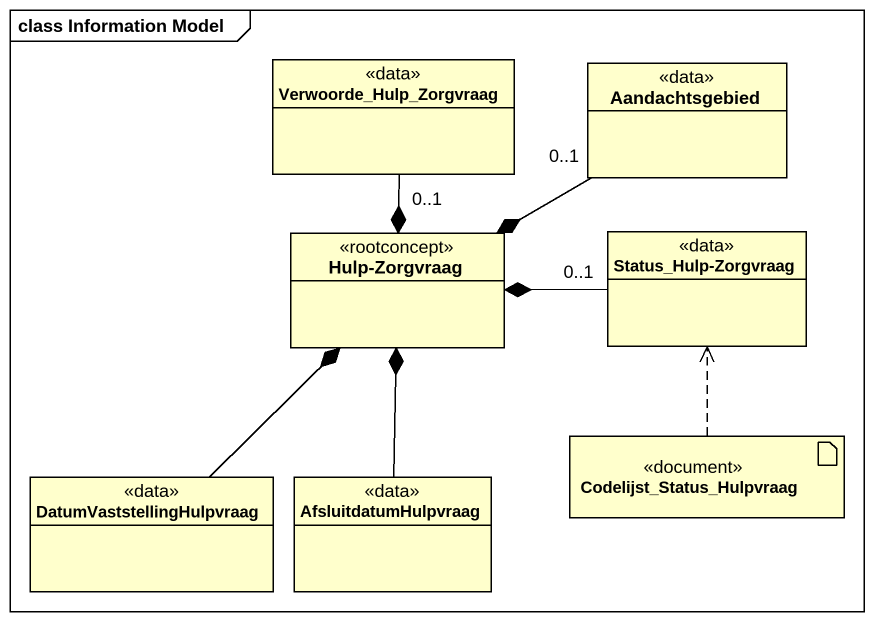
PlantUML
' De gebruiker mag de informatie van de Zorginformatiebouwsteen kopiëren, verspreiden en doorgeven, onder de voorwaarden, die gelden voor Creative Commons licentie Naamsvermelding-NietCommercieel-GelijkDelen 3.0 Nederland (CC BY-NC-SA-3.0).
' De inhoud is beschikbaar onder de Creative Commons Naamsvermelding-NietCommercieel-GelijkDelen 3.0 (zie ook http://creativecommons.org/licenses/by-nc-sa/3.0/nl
@startuml
mainframe class Information Model
allowmixing
hide circle
hide empty members
class Verwoorde_Hulp_Zorgvraag <<data>>
class Aandachtsgebied <<data>>
class "Hulp-Zorgvraag" as Hulp_Zorgvraag <<rootconcept>>
class "Status_Hulp-Zorgvraag" as Status_Hulp_Zorgvraag <<data>>
class DatumVaststellingHulpvraag <<data>>
class AfsluitdatumHulpvraag <<data>>
artifact Codelijst_Status_Hulpvraag <<document>>
Verwoorde_Hulp_Zorgvraag "0..1" --* Hulp_Zorgvraag
Aandachtsgebied "0..1" -left-* Hulp_Zorgvraag
Status_Hulp_Zorgvraag "0..1" -left-* Hulp_Zorgvraag
DatumVaststellingHulpvraag -up-* Hulp_Zorgvraag
AfsluitdatumHulpvraag -up-* Hulp_Zorgvraag
Codelijst_Status_Hulpvraag .up.> Status_Hulp_Zorgvraag
@enduml
